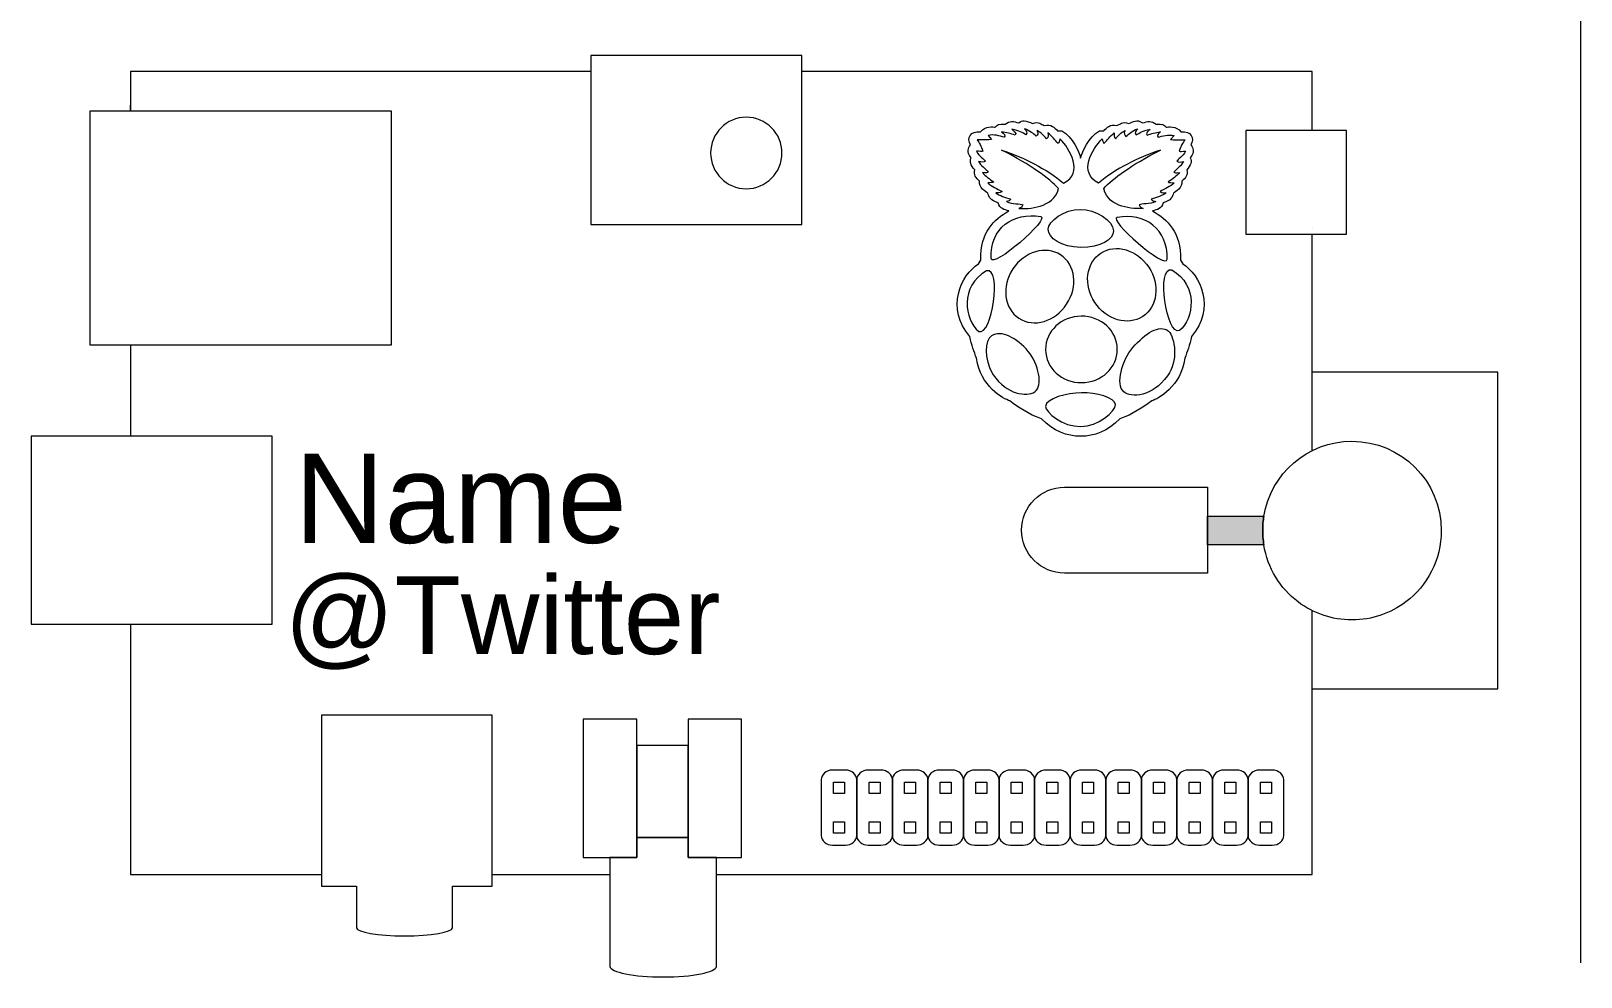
# Model space of a CAD drawing. Header units: inches. Extents: x -193 to 353, y 14 to 296.
# Drawn here: x 244.1 to 352.5, y 93.9 to 160.1 of the extents above; entities that cross this region are included whole.
import ezdxf

# ---------------------------------------------------------------- set-up
doc = ezdxf.new("R2010")
doc.units = ezdxf.units.IN
doc.header["$MEASUREMENT"] = 0
doc.layers.add('Layer 1', color=7, linetype='Continuous')

# ---------------------------------------------------------------- blocks, each defined once
blk = doc.blocks.new('block 272')
at = {"layer": 'Layer 1', "color": 232, "lineweight": 9}
blk.add_lwpolyline([(290.11, 103.71), (290.11, 102.3), (292.07, 102.3), (293.84, 102.3), (293.84, 111.99), (290.11, 111.99), (290.11, 110.13), (290.11, 104.89), (290.11, 103.71)], dxfattribs=at)
blk = doc.blocks.new('block 273')
at = {"layer": 'Layer 1', "color": 232, "lineweight": 9}
blk.add_lwpolyline([(286.5, 103.71), (286.5, 104.89), (286.5, 110.13), (286.5, 111.99), (282.76, 111.99), (282.76, 102.3), (284.63, 102.3), (286.5, 102.3), (286.5, 103.71)], dxfattribs=at)
blk = doc.blocks.new('block 274')
at = {"layer": 'Layer 1', "color": 232, "lineweight": 9}
blk.add_lwpolyline([(286.5, 103.71), (290.11, 103.71), (290.11, 104.89), (290.11, 110.13), (286.5, 110.13), (286.5, 104.89), (286.5, 103.71)], dxfattribs=at)
blk = doc.blocks.new('block 275')
at = {"layer": 'Layer 1', "color": 232, "lineweight": 9}
for points, knots in [([(313.59, 153.83), (313.48, 153.83), (313.36, 153.79), (313.22, 153.68), (312.89, 153.81), (312.57, 153.86), (312.28, 153.59), (311.83, 153.65), (311.68, 153.53), (311.57, 153.39), (311.48, 153.39), (310.84, 153.49), (310.55, 153.06), (309.81, 153.14), (309.58, 152.63), (309.84, 152.14), (309.69, 151.91), (309.54, 151.68), (309.89, 151.24), (309.77, 150.99), (309.84, 150.73), (310.14, 150.4), (310.06, 150.06), (310.21, 149.81), (310.48, 149.62), (310.43, 149.15), (310.91, 148.87), (311.06, 148.78), (311.11, 148.5), (311.23, 148.24), (311.79, 148.1), (311.88, 147.68), (312.21, 147.61), (312.53, 147.53), (311.47, 146.91), (310.55, 146.09), (310.56, 144.09), (310.56, 144.09), (310.4, 143.82), (310.4, 143.82), (309.18, 143.07), (308.08, 140.68), (309.8, 138.74), (309.91, 138.14), (310.1, 137.7), (310.27, 137.22), (310.52, 135.27), (312.16, 134.36), (312.59, 134.25), (313.22, 133.77), (313.89, 133.31), (314.8, 132.99), (315.66, 132.11), (316.6, 131.77), (317.53, 131.77), (317.54, 131.77), (317.56, 131.77), (317.57, 131.77), (318.51, 131.77), (319.44, 132.11), (320.3, 132.99), (321.21, 133.31), (321.88, 133.77), (322.52, 134.25), (322.95, 134.36), (324.59, 135.27), (324.83, 137.22), (325, 137.7), (325.19, 138.14), (325.3, 138.74), (327.02, 140.69), (325.92, 143.07), (324.7, 143.82), (324.7, 143.82), (324.54, 144.09), (324.54, 144.09), (324.55, 146.09), (323.64, 146.91), (322.57, 147.53), (322.89, 147.61), (323.23, 147.69), (323.32, 148.1), (323.87, 148.24), (323.99, 148.5), (324.04, 148.78), (324.19, 148.87), (324.67, 149.15), (324.62, 149.62), (324.9, 149.81), (325.05, 150.06), (324.97, 150.4), (325.26, 150.73), (325.34, 150.99), (325.21, 151.24), (325.56, 151.68), (325.41, 151.91), (325.26, 152.14), (325.52, 152.63), (325.29, 153.14), (324.56, 153.06), (324.26, 153.49), (323.63, 153.39), (323.53, 153.39), (323.42, 153.53), (323.27, 153.65), (322.83, 153.59), (322.54, 153.86), (322.21, 153.81), (321.88, 153.68), (321.48, 153.99), (321.22, 153.74), (320.92, 153.65), (320.44, 153.81), (320.33, 153.59), (320.09, 153.5), (319.57, 153.61), (319.41, 153.37), (319.16, 153.12), (319.16, 153.12), (318.87, 153.13), (318.87, 153.13), (318.08, 152.66), (317.69, 151.71), (317.55, 151.22), (317.41, 151.71), (317.02, 152.66), (316.23, 153.13), (316.23, 153.13), (315.94, 153.12), (315.94, 153.12), (315.69, 153.37), (315.53, 153.61), (315, 153.5), (314.77, 153.59), (314.66, 153.81), (314.18, 153.65), (313.98, 153.71), (313.8, 153.84), (313.59, 153.83), (313.59, 153.83), (313.59, 153.83), (313.59, 153.83)], [0, 0, 0, 0, 1, 1, 1, 2, 2, 2, 3, 3, 3, 4, 4, 4, 5, 5, 5, 6, 6, 6, 7, 7, 7, 8, 8, 8, 9, 9, 9, 10, 10, 10, 11, 11, 11, 12, 12, 12, 13, 13, 13, 14, 14, 14, 15, 15, 15, 16, 16, 16, 17, 17, 17, 18, 18, 18, 19, 19, 19, 20, 20, 20, 21, 21, 21, 22, 22, 22, 23, 23, 23, 24, 24, 24, 25, 25, 25, 26, 26, 26, 27, 27, 27, 28, 28, 28, 29, 29, 29, 30, 30, 30, 31, 31, 31, 32, 32, 32, 33, 33, 33, 34, 34, 34, 35, 35, 35, 36, 36, 36, 37, 37, 37, 38, 38, 38, 39, 39, 39, 40, 40, 40, 41, 41, 41, 42, 42, 42, 43, 43, 43, 44, 44, 44, 45, 45, 45, 46, 46, 46, 47, 47, 47, 47]), ([(312.02, 151.79), (314.11, 150.71), (315.33, 149.83), (316, 149.09), (315.66, 147.72), (313.87, 147.66), (313.22, 147.7), (313.36, 147.76), (313.47, 147.83), (313.51, 147.95), (313.34, 148.06), (312.77, 147.96), (312.36, 148.19), (312.52, 148.22), (312.59, 148.25), (312.66, 148.36), (312.28, 148.49), (311.87, 148.59), (311.62, 148.79), (311.75, 148.79), (311.88, 148.76), (312.05, 148.88), (311.7, 149.07), (311.34, 149.22), (311.05, 149.5), (311.23, 149.5), (311.42, 149.5), (311.48, 149.56), (311.16, 149.76), (310.9, 149.97), (310.68, 150.21), (310.93, 150.18), (311.03, 150.21), (311.09, 150.25), (310.86, 150.49), (310.56, 150.7), (310.41, 150.99), (310.6, 150.93), (310.77, 150.91), (310.89, 151), (310.81, 151.18), (310.46, 151.29), (310.26, 151.71), (310.46, 151.7), (310.66, 151.67), (310.7, 151.71), (310.61, 152.08), (310.46, 152.29), (310.31, 152.5), (310.72, 152.51), (311.35, 152.5), (311.32, 152.53), (311.32, 152.53), (311.07, 152.8), (311.07, 152.8), (311.47, 152.91), (311.89, 152.78), (312.19, 152.68), (312.32, 152.79), (312.18, 152.93), (312.02, 153.06), (312.36, 153.02), (312.68, 152.94), (312.96, 152.83), (313.11, 152.97), (312.86, 153.1), (312.74, 153.24), (313.27, 153.14), (313.5, 152.99), (313.72, 152.85), (313.88, 153.01), (313.73, 153.14), (313.62, 153.27), (314.02, 153.13), (314.23, 152.93), (314.44, 152.75), (314.52, 152.85), (314.63, 152.92), (314.49, 153.16), (314.78, 152.99), (314.99, 152.8), (315.15, 152.58), (315.33, 152.7), (315.26, 152.85), (315.26, 152.99), (315.56, 152.75), (315.74, 152.5), (315.97, 152.25), (316.02, 152.28), (316.06, 152.39), (316.09, 152.58), (316.8, 151.89), (317.8, 150.17), (316.35, 149.48), (315.12, 150.49), (313.65, 151.23), (312.02, 151.79), (312.02, 151.79), (312.02, 151.79), (312.02, 151.79)], [0, 0, 0, 0, 1, 1, 1, 2, 2, 2, 3, 3, 3, 4, 4, 4, 5, 5, 5, 6, 6, 6, 7, 7, 7, 8, 8, 8, 9, 9, 9, 10, 10, 10, 11, 11, 11, 12, 12, 12, 13, 13, 13, 14, 14, 14, 15, 15, 15, 16, 16, 16, 17, 17, 17, 18, 18, 18, 19, 19, 19, 20, 20, 20, 21, 21, 21, 22, 22, 22, 23, 23, 23, 24, 24, 24, 25, 25, 25, 26, 26, 26, 27, 27, 27, 28, 28, 28, 29, 29, 29, 30, 30, 30, 31, 31, 31, 32, 32, 32, 33, 33, 33, 33]), ([(323.14, 151.79), (321.04, 150.71), (319.82, 149.83), (319.16, 149.09), (319.5, 147.72), (321.28, 147.66), (321.93, 147.7), (321.8, 147.76), (321.69, 147.83), (321.65, 147.95), (321.81, 148.06), (322.39, 147.96), (322.8, 148.19), (322.64, 148.22), (322.57, 148.25), (322.49, 148.36), (322.88, 148.49), (323.29, 148.59), (323.53, 148.79), (323.4, 148.79), (323.28, 148.76), (323.11, 148.88), (323.45, 149.07), (323.81, 149.22), (324.1, 149.5), (323.92, 149.5), (323.73, 149.5), (323.68, 149.56), (323.99, 149.76), (324.25, 149.97), (324.47, 150.21), (324.22, 150.18), (324.12, 150.21), (324.06, 150.25), (324.3, 150.49), (324.6, 150.7), (324.74, 150.99), (324.56, 150.93), (324.39, 150.91), (324.27, 151), (324.35, 151.18), (324.69, 151.29), (324.89, 151.71), (324.69, 151.7), (324.49, 151.67), (324.45, 151.71), (324.54, 152.08), (324.69, 152.29), (324.85, 152.5), (324.43, 152.51), (323.8, 152.5), (323.83, 152.53), (323.83, 152.53), (324.09, 152.8), (324.09, 152.8), (323.68, 152.9), (323.27, 152.78), (322.97, 152.68), (322.83, 152.79), (322.97, 152.93), (323.13, 153.06), (322.79, 153.02), (322.48, 152.94), (322.2, 152.83), (322.05, 152.96), (322.29, 153.1), (322.41, 153.23), (321.88, 153.13), (321.66, 152.99), (321.44, 152.85), (321.27, 153.01), (321.43, 153.14), (321.54, 153.27), (321.13, 153.13), (320.93, 152.93), (320.71, 152.74), (320.64, 152.84), (320.52, 152.92), (320.66, 153.16), (320.37, 152.99), (320.16, 152.8), (320, 152.58), (319.83, 152.7), (319.9, 152.85), (319.9, 152.99), (319.6, 152.75), (319.41, 152.49), (319.18, 152.25), (319.14, 152.28), (319.09, 152.39), (319.06, 152.58), (318.35, 151.89), (317.36, 150.17), (318.8, 149.48), (320.03, 150.5), (321.5, 151.23), (323.14, 151.79), (323.14, 151.79), (323.14, 151.79), (323.14, 151.79)], [0, 0, 0, 0, 1, 1, 1, 2, 2, 2, 3, 3, 3, 4, 4, 4, 5, 5, 5, 6, 6, 6, 7, 7, 7, 8, 8, 8, 9, 9, 9, 10, 10, 10, 11, 11, 11, 12, 12, 12, 13, 13, 13, 14, 14, 14, 15, 15, 15, 16, 16, 16, 17, 17, 17, 18, 18, 18, 19, 19, 19, 20, 20, 20, 21, 21, 21, 22, 22, 22, 23, 23, 23, 24, 24, 24, 25, 25, 25, 26, 26, 26, 27, 27, 27, 28, 28, 28, 29, 29, 29, 30, 30, 30, 31, 31, 31, 32, 32, 32, 33, 33, 33, 33]), ([(314.76, 147.14), (312.83, 147.47), (311.21, 146.32), (311.28, 144.22), (311.34, 143.41), (315.48, 147.02), (314.76, 147.14), (314.76, 147.14), (314.76, 147.14), (314.76, 147.14)], [0, 0, 0, 0, 1, 1, 1, 2, 2, 2, 3, 3, 3, 3]), ([(317.55, 147.63), (316.39, 147.67), (315.28, 146.78), (315.28, 146.26), (315.27, 145.64), (316.19, 144.99), (317.55, 144.98), (318.94, 144.97), (319.83, 145.49), (319.84, 146.14), (319.84, 146.87), (318.57, 147.65), (317.55, 147.63), (317.55, 147.63), (317.55, 147.63), (317.55, 147.63)], [0, 0, 0, 0, 1, 1, 1, 2, 2, 2, 3, 3, 3, 4, 4, 4, 5, 5, 5, 5]), ([(320.11, 147.08), (322.05, 147.41), (323.66, 146.26), (323.6, 144.16), (323.54, 143.35), (319.4, 146.96), (320.11, 147.08)], [0, 0, 0, 0, 1, 1, 1, 2, 2, 2, 2]), ([(316.15, 144.45), (317.19, 143.77), (317.38, 142.23), (316.57, 141.01), (315.76, 139.78), (314.27, 139.34), (313.23, 140.02), (313.23, 140.02), (313.23, 140.02), (313.23, 140.02), (312.19, 140.7), (312, 142.25), (312.81, 143.47), (313.61, 144.69), (315.12, 145.13), (316.15, 144.45), (316.15, 144.45), (316.15, 144.45), (316.15, 144.45)], [0, 0, 0, 0, 1, 1, 1, 2, 2, 2, 3, 3, 3, 4, 4, 4, 5, 5, 5, 6, 6, 6, 6]), ([(318.96, 144.58), (317.92, 143.89), (317.73, 142.35), (318.54, 141.13), (319.35, 139.9), (320.85, 139.46), (321.89, 140.15), (321.89, 140.15), (321.89, 140.15), (321.89, 140.15), (322.93, 140.83), (323.11, 142.37), (322.31, 143.59), (321.5, 144.82), (320, 145.26), (318.96, 144.58), (318.96, 144.58), (318.96, 144.58), (318.96, 144.58)], [0, 0, 0, 0, 1, 1, 1, 2, 2, 2, 3, 3, 3, 4, 4, 4, 5, 5, 5, 6, 6, 6, 6]), ([(310.96, 143.34), (312.08, 143.64), (311.34, 138.7), (310.42, 139.1), (309.42, 139.91), (309.09, 142.27), (310.96, 143.34)], [0, 0, 0, 0, 1, 1, 1, 2, 2, 2, 2]), ([(323.93, 143.4), (322.81, 143.7), (323.55, 138.76), (324.46, 139.16), (325.47, 139.97), (325.79, 142.34), (323.93, 143.4), (323.93, 143.4), (323.93, 143.4), (323.93, 143.4)], [0, 0, 0, 0, 1, 1, 1, 2, 2, 2, 3, 3, 3, 3]), ([(320.11, 137.84), (320.12, 136.56), (319, 135.52), (317.62, 135.52), (316.23, 135.51), (315.1, 136.54), (315.1, 137.82), (315.1, 137.83), (315.1, 137.83), (315.1, 137.84), (315.09, 139.12), (316.21, 140.16), (317.59, 140.17), (318.98, 140.17), (320.11, 139.14), (320.11, 137.87), (320.11, 137.86), (320.11, 137.85), (320.11, 137.84)], [0, 0, 0, 0, 1, 1, 1, 2, 2, 2, 3, 3, 3, 4, 4, 4, 5, 5, 5, 6, 6, 6, 6]), ([(313.89, 137.7), (314.61, 136.83), (314.94, 135.31), (314.34, 134.87), (313.77, 134.52), (312.4, 134.67), (311.42, 136.07), (310.76, 137.25), (310.84, 138.45), (311.31, 138.8), (312, 139.22), (313.07, 138.65), (313.89, 137.7), (313.89, 137.7), (313.89, 137.7), (313.89, 137.7)], [0, 0, 0, 0, 1, 1, 1, 2, 2, 2, 3, 3, 3, 4, 4, 4, 5, 5, 5, 5]), ([(321.2, 137.97), (320.42, 137.06), (319.99, 135.4), (320.56, 134.87), (321.1, 134.45), (322.55, 134.51), (323.62, 136), (324.4, 137), (324.14, 138.67), (323.7, 139.12), (323.03, 139.63), (322.08, 138.98), (321.2, 137.97), (321.2, 137.97), (321.2, 137.97), (321.2, 137.97)], [0, 0, 0, 0, 1, 1, 1, 2, 2, 2, 3, 3, 3, 4, 4, 4, 5, 5, 5, 5]), ([(317.62, 134.8), (318.62, 134.84), (319.97, 134.47), (319.98, 133.98), (320, 133.51), (318.75, 132.44), (317.55, 132.46), (316.3, 132.4), (315.08, 133.48), (315.1, 133.85), (315.08, 134.4), (316.61, 134.82), (317.62, 134.8), (317.62, 134.8), (317.62, 134.8), (317.62, 134.8)], [0, 0, 0, 0, 1, 1, 1, 2, 2, 2, 3, 3, 3, 4, 4, 4, 5, 5, 5, 5])]:
    blk.add_open_spline(points, degree=3, knots=knots, dxfattribs=at)
blk = doc.blocks.new('block 276')
at = {"layer": 'Layer 1', "color": 7, "insert": (261.86, 115.44), "char_height": 5.4373, "attachment_point": 7}
blk.add_mtext('\\fArial|b0|i0|c0|p34;\\W1;@Twitter', dxfattribs=at)
blk = doc.blocks.new('block 277')
at = {"layer": 'Layer 1', "color": 232, "lineweight": 9}
for points in [[(300.26, 107.57), (301.04, 107.57), (301.04, 106.79), (300.26, 106.79), (300.26, 107.57)], [(300.27, 104.8), (301.04, 104.8), (301.04, 104.02), (300.27, 104.02), (300.27, 104.8)]]:
    blk.add_lwpolyline(points, dxfattribs=at)
blk.add_open_spline([(301.89, 103.85), (301.89, 103.47), (301.54, 103.17), (301.1, 103.17), (301.1, 103.17), (300.2, 103.17), (300.2, 103.17), (299.76, 103.17), (299.41, 103.47), (299.41, 103.85), (299.41, 103.85), (299.41, 107.74), (299.41, 107.74), (299.41, 108.11), (299.76, 108.42), (300.2, 108.42), (300.2, 108.42), (301.1, 108.42), (301.1, 108.42), (301.54, 108.42), (301.89, 108.11), (301.89, 107.74), (301.89, 107.74), (301.89, 103.85), (301.89, 103.85)], degree=3, knots=[0, 0, 0, 0, 1, 1, 1, 2, 2, 2, 3, 3, 3, 4, 4, 4, 5, 5, 5, 6, 6, 6, 7, 7, 7, 8, 8, 8, 8], dxfattribs=at)
blk = doc.blocks.new('block 278')
at = {"layer": 'Layer 1', "color": 232, "lineweight": 9}
for points in [[(302.75, 107.57), (303.52, 107.57), (303.52, 106.79), (302.75, 106.79), (302.75, 107.57)], [(302.75, 104.8), (303.52, 104.8), (303.52, 104.02), (302.75, 104.02), (302.75, 104.8)]]:
    blk.add_lwpolyline(points, dxfattribs=at)
blk.add_open_spline([(304.38, 103.85), (304.38, 103.47), (304.02, 103.17), (303.58, 103.17), (303.58, 103.17), (302.69, 103.17), (302.69, 103.17), (302.25, 103.17), (301.89, 103.47), (301.89, 103.85), (301.89, 103.85), (301.89, 107.74), (301.89, 107.74), (301.89, 108.11), (302.25, 108.42), (302.69, 108.42), (302.69, 108.42), (303.58, 108.42), (303.58, 108.42), (304.02, 108.42), (304.38, 108.11), (304.38, 107.74), (304.38, 107.74), (304.38, 103.85), (304.38, 103.85)], degree=3, knots=[0, 0, 0, 0, 1, 1, 1, 2, 2, 2, 3, 3, 3, 4, 4, 4, 5, 5, 5, 6, 6, 6, 7, 7, 7, 8, 8, 8, 8], dxfattribs=at)
blk = doc.blocks.new('block 279')
at = {"layer": 'Layer 1', "color": 232, "lineweight": 9}
for points in [[(305.24, 107.57), (306.01, 107.57), (306.01, 106.79), (305.24, 106.79), (305.24, 107.57)], [(305.24, 104.8), (306.01, 104.8), (306.01, 104.02), (305.24, 104.02), (305.24, 104.8)]]:
    blk.add_lwpolyline(points, dxfattribs=at)
blk.add_open_spline([(306.87, 103.85), (306.87, 103.47), (306.51, 103.17), (306.07, 103.17), (306.07, 103.17), (305.18, 103.17), (305.18, 103.17), (304.74, 103.17), (304.38, 103.47), (304.38, 103.85), (304.38, 103.85), (304.38, 107.74), (304.38, 107.74), (304.38, 108.11), (304.74, 108.42), (305.18, 108.42), (305.18, 108.42), (306.07, 108.42), (306.07, 108.42), (306.51, 108.42), (306.87, 108.11), (306.87, 107.74), (306.87, 107.74), (306.87, 103.85), (306.87, 103.85)], degree=3, knots=[0, 0, 0, 0, 1, 1, 1, 2, 2, 2, 3, 3, 3, 4, 4, 4, 5, 5, 5, 6, 6, 6, 7, 7, 7, 8, 8, 8, 8], dxfattribs=at)
blk = doc.blocks.new('block 280')
at = {"layer": 'Layer 1', "color": 232, "lineweight": 9}
for points in [[(307.73, 107.57), (308.5, 107.57), (308.5, 106.79), (307.73, 106.79), (307.73, 107.57)], [(307.73, 104.8), (308.5, 104.8), (308.5, 104.02), (307.73, 104.02), (307.73, 104.8)]]:
    blk.add_lwpolyline(points, dxfattribs=at)
blk.add_open_spline([(309.36, 103.85), (309.36, 103.47), (309, 103.17), (308.56, 103.17), (308.56, 103.17), (307.67, 103.17), (307.67, 103.17), (307.23, 103.17), (306.87, 103.47), (306.87, 103.85), (306.87, 103.85), (306.87, 107.74), (306.87, 107.74), (306.87, 108.11), (307.23, 108.42), (307.67, 108.42), (307.67, 108.42), (308.56, 108.42), (308.56, 108.42), (309, 108.42), (309.36, 108.11), (309.36, 107.74), (309.36, 107.74), (309.36, 103.85), (309.36, 103.85)], degree=3, knots=[0, 0, 0, 0, 1, 1, 1, 2, 2, 2, 3, 3, 3, 4, 4, 4, 5, 5, 5, 6, 6, 6, 7, 7, 7, 8, 8, 8, 8], dxfattribs=at)
blk = doc.blocks.new('block 281')
at = {"layer": 'Layer 1', "color": 232, "lineweight": 9}
for points in [[(310.22, 107.57), (310.99, 107.57), (310.99, 106.79), (310.22, 106.79), (310.22, 107.57)], [(310.22, 104.8), (310.99, 104.8), (310.99, 104.02), (310.22, 104.02), (310.22, 104.8)]]:
    blk.add_lwpolyline(points, dxfattribs=at)
blk.add_open_spline([(311.84, 103.85), (311.84, 103.47), (311.49, 103.17), (311.05, 103.17), (311.05, 103.17), (310.16, 103.17), (310.16, 103.17), (309.71, 103.17), (309.36, 103.47), (309.36, 103.85), (309.36, 103.85), (309.36, 107.74), (309.36, 107.74), (309.36, 108.11), (309.71, 108.42), (310.16, 108.42), (310.16, 108.42), (311.05, 108.42), (311.05, 108.42), (311.49, 108.42), (311.84, 108.11), (311.84, 107.74), (311.84, 107.74), (311.84, 103.85), (311.84, 103.85)], degree=3, knots=[0, 0, 0, 0, 1, 1, 1, 2, 2, 2, 3, 3, 3, 4, 4, 4, 5, 5, 5, 6, 6, 6, 7, 7, 7, 8, 8, 8, 8], dxfattribs=at)
blk = doc.blocks.new('block 282')
at = {"layer": 'Layer 1', "color": 232, "lineweight": 9}
for points in [[(312.7, 107.57), (313.47, 107.57), (313.47, 106.79), (312.7, 106.79), (312.7, 107.57)], [(312.7, 104.8), (313.47, 104.8), (313.47, 104.02), (312.7, 104.02), (312.7, 104.8)]]:
    blk.add_lwpolyline(points, dxfattribs=at)
blk.add_open_spline([(314.33, 103.85), (314.33, 103.47), (313.97, 103.17), (313.53, 103.17), (313.53, 103.17), (312.64, 103.17), (312.64, 103.17), (312.2, 103.17), (311.84, 103.47), (311.84, 103.85), (311.84, 103.85), (311.84, 107.74), (311.84, 107.74), (311.84, 108.11), (312.2, 108.42), (312.64, 108.42), (312.64, 108.42), (313.53, 108.42), (313.53, 108.42), (313.97, 108.42), (314.33, 108.11), (314.33, 107.74), (314.33, 107.74), (314.33, 103.85), (314.33, 103.85)], degree=3, knots=[0, 0, 0, 0, 1, 1, 1, 2, 2, 2, 3, 3, 3, 4, 4, 4, 5, 5, 5, 6, 6, 6, 7, 7, 7, 8, 8, 8, 8], dxfattribs=at)
blk = doc.blocks.new('block 283')
at = {"layer": 'Layer 1', "color": 232, "lineweight": 9}
for points in [[(315.19, 107.57), (315.96, 107.57), (315.96, 106.79), (315.19, 106.79), (315.19, 107.57)], [(315.19, 104.8), (315.96, 104.8), (315.96, 104.02), (315.19, 104.02), (315.19, 104.8)]]:
    blk.add_lwpolyline(points, dxfattribs=at)
blk.add_open_spline([(316.82, 103.85), (316.82, 103.47), (316.46, 103.17), (316.02, 103.17), (316.02, 103.17), (315.13, 103.17), (315.13, 103.17), (314.69, 103.17), (314.33, 103.47), (314.33, 103.85), (314.33, 103.85), (314.33, 107.74), (314.33, 107.74), (314.33, 108.11), (314.69, 108.42), (315.13, 108.42), (315.13, 108.42), (316.02, 108.42), (316.02, 108.42), (316.46, 108.42), (316.82, 108.11), (316.82, 107.74), (316.82, 107.74), (316.82, 103.85), (316.82, 103.85)], degree=3, knots=[0, 0, 0, 0, 1, 1, 1, 2, 2, 2, 3, 3, 3, 4, 4, 4, 5, 5, 5, 6, 6, 6, 7, 7, 7, 8, 8, 8, 8], dxfattribs=at)
blk = doc.blocks.new('block 284')
at = {"layer": 'Layer 1', "color": 232, "lineweight": 9}
for points in [[(317.68, 107.57), (318.45, 107.57), (318.45, 106.79), (317.68, 106.79), (317.68, 107.57)], [(317.68, 104.8), (318.45, 104.8), (318.45, 104.02), (317.68, 104.02), (317.68, 104.8)]]:
    blk.add_lwpolyline(points, dxfattribs=at)
blk.add_open_spline([(319.31, 103.85), (319.31, 103.47), (318.95, 103.17), (318.51, 103.17), (318.51, 103.17), (317.62, 103.17), (317.62, 103.17), (317.18, 103.17), (316.82, 103.47), (316.82, 103.85), (316.82, 103.85), (316.82, 107.74), (316.82, 107.74), (316.82, 108.11), (317.18, 108.42), (317.62, 108.42), (317.62, 108.42), (318.51, 108.42), (318.51, 108.42), (318.95, 108.42), (319.31, 108.11), (319.31, 107.74), (319.31, 107.74), (319.31, 103.85), (319.31, 103.85)], degree=3, knots=[0, 0, 0, 0, 1, 1, 1, 2, 2, 2, 3, 3, 3, 4, 4, 4, 5, 5, 5, 6, 6, 6, 7, 7, 7, 8, 8, 8, 8], dxfattribs=at)
blk = doc.blocks.new('block 285')
at = {"layer": 'Layer 1', "color": 232, "lineweight": 9}
for points in [[(320.17, 107.57), (320.94, 107.57), (320.94, 106.79), (320.17, 106.79), (320.17, 107.57)], [(320.17, 104.8), (320.94, 104.8), (320.94, 104.02), (320.17, 104.02), (320.17, 104.8)]]:
    blk.add_lwpolyline(points, dxfattribs=at)
blk.add_open_spline([(321.8, 103.85), (321.8, 103.47), (321.44, 103.17), (321, 103.17), (321, 103.17), (320.11, 103.17), (320.11, 103.17), (319.66, 103.17), (319.31, 103.47), (319.31, 103.85), (319.31, 103.85), (319.31, 107.74), (319.31, 107.74), (319.31, 108.11), (319.66, 108.42), (320.11, 108.42), (320.11, 108.42), (321, 108.42), (321, 108.42), (321.44, 108.42), (321.8, 108.11), (321.8, 107.74), (321.8, 107.74), (321.8, 103.85), (321.8, 103.85)], degree=3, knots=[0, 0, 0, 0, 1, 1, 1, 2, 2, 2, 3, 3, 3, 4, 4, 4, 5, 5, 5, 6, 6, 6, 7, 7, 7, 8, 8, 8, 8], dxfattribs=at)
blk = doc.blocks.new('block 286')
at = {"layer": 'Layer 1', "color": 232, "lineweight": 9}
for points in [[(322.65, 107.57), (323.42, 107.57), (323.42, 106.79), (322.65, 106.79), (322.65, 107.57)], [(322.65, 104.8), (323.42, 104.8), (323.42, 104.02), (322.65, 104.02), (322.65, 104.8)]]:
    blk.add_lwpolyline(points, dxfattribs=at)
blk.add_open_spline([(324.28, 103.85), (324.28, 103.47), (323.93, 103.17), (323.48, 103.17), (323.48, 103.17), (322.59, 103.17), (322.59, 103.17), (322.15, 103.17), (321.8, 103.47), (321.8, 103.85), (321.8, 103.85), (321.8, 107.74), (321.8, 107.74), (321.8, 108.11), (322.15, 108.42), (322.59, 108.42), (322.59, 108.42), (323.48, 108.42), (323.48, 108.42), (323.93, 108.42), (324.28, 108.11), (324.28, 107.74), (324.28, 107.74), (324.28, 103.85), (324.28, 103.85)], degree=3, knots=[0, 0, 0, 0, 1, 1, 1, 2, 2, 2, 3, 3, 3, 4, 4, 4, 5, 5, 5, 6, 6, 6, 7, 7, 7, 8, 8, 8, 8], dxfattribs=at)
blk = doc.blocks.new('block 287')
at = {"layer": 'Layer 1', "color": 232, "lineweight": 9}
for points in [[(325.14, 107.57), (325.91, 107.57), (325.91, 106.79), (325.14, 106.79), (325.14, 107.57)], [(325.14, 104.8), (325.91, 104.8), (325.91, 104.02), (325.14, 104.02), (325.14, 104.8)]]:
    blk.add_lwpolyline(points, dxfattribs=at)
blk.add_open_spline([(326.77, 103.85), (326.77, 103.47), (326.41, 103.17), (325.97, 103.17), (325.97, 103.17), (325.08, 103.17), (325.08, 103.17), (324.64, 103.17), (324.28, 103.47), (324.28, 103.85), (324.28, 103.85), (324.28, 107.74), (324.28, 107.74), (324.28, 108.11), (324.64, 108.42), (325.08, 108.42), (325.08, 108.42), (325.97, 108.42), (325.97, 108.42), (326.41, 108.42), (326.77, 108.11), (326.77, 107.74), (326.77, 107.74), (326.77, 103.85), (326.77, 103.85)], degree=3, knots=[0, 0, 0, 0, 1, 1, 1, 2, 2, 2, 3, 3, 3, 4, 4, 4, 5, 5, 5, 6, 6, 6, 7, 7, 7, 8, 8, 8, 8], dxfattribs=at)
blk = doc.blocks.new('block 288')
at = {"layer": 'Layer 1', "color": 232, "lineweight": 9}
for points in [[(327.63, 107.57), (328.4, 107.57), (328.4, 106.79), (327.63, 106.79), (327.63, 107.57)], [(327.63, 104.8), (328.4, 104.8), (328.4, 104.02), (327.63, 104.02), (327.63, 104.8)]]:
    blk.add_lwpolyline(points, dxfattribs=at)
blk.add_open_spline([(329.26, 103.85), (329.26, 103.47), (328.9, 103.17), (328.46, 103.17), (328.46, 103.17), (327.57, 103.17), (327.57, 103.17), (327.13, 103.17), (326.77, 103.47), (326.77, 103.85), (326.77, 103.85), (326.77, 107.74), (326.77, 107.74), (326.77, 108.11), (327.13, 108.42), (327.57, 108.42), (327.57, 108.42), (328.46, 108.42), (328.46, 108.42), (328.9, 108.42), (329.26, 108.11), (329.26, 107.74), (329.26, 107.74), (329.26, 103.85), (329.26, 103.85)], degree=3, knots=[0, 0, 0, 0, 1, 1, 1, 2, 2, 2, 3, 3, 3, 4, 4, 4, 5, 5, 5, 6, 6, 6, 7, 7, 7, 8, 8, 8, 8], dxfattribs=at)
blk = doc.blocks.new('block 289')
at = {"layer": 'Layer 1', "color": 232, "lineweight": 9}
for points in [[(330.12, 107.57), (330.89, 107.57), (330.89, 106.79), (330.12, 106.79), (330.12, 107.57)], [(330.12, 104.8), (330.89, 104.8), (330.89, 104.02), (330.12, 104.02), (330.12, 104.8)]]:
    blk.add_lwpolyline(points, dxfattribs=at)
blk.add_open_spline([(331.75, 103.85), (331.75, 103.47), (331.39, 103.17), (330.95, 103.17), (330.95, 103.17), (330.06, 103.17), (330.06, 103.17), (329.62, 103.17), (329.26, 103.47), (329.26, 103.85), (329.26, 103.85), (329.26, 107.74), (329.26, 107.74), (329.26, 108.11), (329.62, 108.42), (330.06, 108.42), (330.06, 108.42), (330.95, 108.42), (330.95, 108.42), (331.39, 108.42), (331.75, 108.11), (331.75, 107.74), (331.75, 107.74), (331.75, 103.85), (331.75, 103.85)], degree=3, knots=[0, 0, 0, 0, 1, 1, 1, 2, 2, 2, 3, 3, 3, 4, 4, 4, 5, 5, 5, 6, 6, 6, 7, 7, 7, 8, 8, 8, 8], dxfattribs=at)
blk = doc.blocks.new('block 271')
at = {"layer": 'Layer 1'}
h = blk.add_hatch(color=72, dxfattribs=at)
h.dxf.hatch_style = 2
edge = h.paths.add_edge_path()
edge.add_spline(control_points=[(330.28, 125.17), (330.28, 125.35), (330.29, 125.53), (330.3, 125.7), (330.32, 125.86), (330.34, 126.02), (330.36, 126.17), (330.36, 126.17), (326.42, 126.17), (326.42, 126.17), (326.42, 126.17), (326.42, 125.7), (326.42, 125.7), (326.42, 125.7), (326.42, 124.7), (326.42, 124.7), (326.42, 124.7), (326.42, 124.17), (326.42, 124.17), (326.42, 124.17), (330.36, 124.17), (330.36, 124.17), (330.34, 124.35), (330.31, 124.52), (330.3, 124.7), (330.28, 124.86), (330.28, 125.02), (330.28, 125.17)], knot_values=[0, 0, 0, 0, 1, 1, 1, 2, 2, 2, 3, 3, 3, 4, 4, 4, 5, 5, 5, 6, 6, 6, 7, 7, 7, 8, 8, 8, 9, 9, 9, 9], degree=3, periodic=1)
at = {"layer": 'Layer 1', "color": 250, "lineweight": 9}
for points in [[(298.04, 157.28), (298.04, 158.4), (296.46, 158.4), (284.87, 158.4), (283.3, 158.4), (283.3, 157.28)], [(283.3, 157.28), (282.55, 157.28), (276.84, 157.28), (274.45, 157.28), (251.09, 157.28), (251.09, 157.28), (251.09, 154.5), (251.09, 154.92)], [(333.74, 153.15), (333.74, 153.57), (333.74, 153.57), (333.74, 157.28), (333.74, 157.28), (298.04, 157.28)], [(251.09, 154.5), (248.25, 154.5), (248.25, 138.17), (251.09, 138.17)], [(251.09, 154.92), (251.09, 154.92)], [(333.74, 153.15), (333.74, 153.15)], [(333.74, 145.91), (334.49, 145.91), (336.14, 145.91), (336.14, 153.15), (334.49, 153.15), (333.74, 153.15)], [(292.07, 101.12), (333.74, 101.12), (333.74, 101.13), (333.74, 101.13), (333.74, 114.11), (346.73, 114.11), (346.73, 136.24), (333.74, 136.24), (333.74, 145.91)], [(333.74, 146.33), (333.74, 146.33)], [(333.74, 145.91), (333.74, 145.91)], [(251.09, 138.17), (251.09, 132.19), (251.09, 132.19), (251.09, 131.77)], [(251.09, 131.77), (244.14, 131.77), (244.14, 118.63), (251.09, 118.63)], [(251.09, 131.77), (251.09, 131.77)], [(251.09, 118.63), (251.09, 101.13), (251.09, 101.13), (251.09, 101.12), (264.45, 101.12)], [(276.4, 101.12), (284.63, 101.12)], [(284.63, 101.12), (284.63, 101.12)], [(292.07, 101.12), (292.07, 101.12)]]:
    blk.add_lwpolyline(points, dxfattribs=at)
at = {"layer": 'Layer 1', "color": 232, "lineweight": 9}
for points in [[(283.3, 157.28), (283.3, 156.86), (283.3, 146.58), (298.04, 146.58), (298.04, 156.86), (298.04, 157.28)], [(262.79, 154.5), (253.19, 154.5), (251.09, 154.5)], [(251.09, 138.17), (251.84, 138.17), (269.36, 138.17), (269.36, 140.51), (269.36, 140.87), (269.36, 154.5), (262.79, 154.5)], [(333.74, 153.15), (329.1, 153.15), (329.1, 145.91), (333.74, 145.91)], [(251.09, 118.63), (251.84, 118.63), (261, 118.63), (261, 131.77), (251.84, 131.77), (251.09, 131.77)], [(276.4, 101.12), (276.4, 112.26), (264.45, 112.26), (264.45, 101.12)], [(292.07, 101.12), (292.07, 102.3), (290.11, 102.3), (290.11, 103.71), (286.5, 103.71), (286.5, 102.3), (284.63, 102.3), (284.63, 101.12)]]:
    blk.add_lwpolyline(points, dxfattribs=at)
at = {"layer": 'Layer 1', "color": 30, "lineweight": 9}
for points in [[(333.74, 130.77), (333.74, 136.24)], [(333.74, 114.11), (333.74, 119.58)]]:
    blk.add_lwpolyline(points, dxfattribs=at)
at = {"layer": 'Layer 1', "color": 7, "lineweight": 9}
for points, knots in [([(294.16, 154.08), (295.55, 154.08), (296.66, 152.96), (296.66, 151.58), (296.66, 150.2), (295.55, 149.08), (294.16, 149.08), (292.78, 149.08), (291.67, 150.2), (291.67, 151.58), (291.67, 152.96), (292.78, 154.08), (294.16, 154.08)], [0, 0, 0, 0, 1, 1, 1, 2, 2, 2, 3, 3, 3, 4, 4, 4, 4]), ([(336.52, 131.42), (333.41, 131.42), (330.84, 129.15), (330.36, 126.17), (330.34, 126.02), (330.32, 125.86), (330.3, 125.7), (330.29, 125.53), (330.28, 125.35), (330.28, 125.17), (330.28, 125.01), (330.28, 124.86), (330.3, 124.7), (330.31, 124.52), (330.34, 124.35), (330.36, 124.17), (330.63, 122.55), (331.5, 121.13), (332.76, 120.18), (333.81, 119.39), (335.11, 118.92), (336.53, 118.92), (337.94, 118.92), (339.24, 119.39), (340.29, 120.18), (341.8, 121.32), (342.77, 123.14), (342.77, 125.17), (342.77, 128.63), (339.98, 131.42), (336.52, 131.42)], [0, 0, 0, 0, 1, 1, 1, 2, 2, 2, 3, 3, 3, 4, 4, 4, 5, 5, 5, 6, 6, 6, 7, 7, 7, 8, 8, 8, 9, 9, 9, 10, 10, 10, 10]), ([(323.42, 128.2), (323.42, 128.2), (322.11, 128.2), (322.11, 128.2), (322.11, 128.2), (316.42, 128.2), (316.42, 128.2), (314.77, 128.2), (313.42, 126.86), (313.42, 125.2), (313.42, 123.54), (314.77, 122.2), (316.42, 122.2), (316.42, 122.2), (322.11, 122.2), (322.11, 122.2), (322.11, 122.2), (323.42, 122.2), (323.42, 122.2), (323.42, 122.2), (326.42, 122.2), (326.42, 122.2), (326.42, 122.2), (326.42, 124.17), (326.42, 124.17), (326.42, 124.17), (326.42, 124.7), (326.42, 124.7), (326.42, 124.7), (326.42, 125.7), (326.42, 125.7), (326.42, 125.7), (326.42, 126.17), (326.42, 126.17), (326.42, 126.17), (326.42, 128.2), (326.42, 128.2), (326.42, 128.2), (323.42, 128.2), (323.42, 128.2)], [0, 0, 0, 0, 1, 1, 1, 2, 2, 2, 3, 3, 3, 4, 4, 4, 5, 5, 5, 6, 6, 6, 7, 7, 7, 8, 8, 8, 9, 9, 9, 10, 10, 10, 11, 11, 11, 12, 12, 12, 13, 13, 13, 13])]:
    blk.add_open_spline(points, degree=3, knots=knots, dxfattribs=at)
at = {"layer": 'Layer 1', "lineweight": 0}
blk.add_open_spline([(330.28, 125.17), (330.28, 125.35), (330.29, 125.53), (330.3, 125.7), (330.32, 125.86), (330.34, 126.02), (330.36, 126.17), (330.36, 126.17), (326.42, 126.17), (326.42, 126.17), (326.42, 126.17), (326.42, 125.7), (326.42, 125.7), (326.42, 125.7), (326.42, 124.7), (326.42, 124.7), (326.42, 124.7), (326.42, 124.17), (326.42, 124.17), (326.42, 124.17), (330.36, 124.17), (330.36, 124.17), (330.34, 124.35), (330.31, 124.52), (330.3, 124.7), (330.28, 124.86), (330.28, 125.02), (330.28, 125.17)], degree=3, knots=[0, 0, 0, 0, 1, 1, 1, 2, 2, 2, 3, 3, 3, 4, 4, 4, 5, 5, 5, 6, 6, 6, 7, 7, 7, 8, 8, 8, 9, 9, 9, 9], dxfattribs=at)
at = {"layer": 'Layer 1', "color": 250, "lineweight": 9}
for points, knots in [([(264.45, 101.12), (264.45, 101.12), (264.45, 100.7), (264.45, 100.7), (264.45, 100.7), (264.45, 100.31), (264.45, 100.31), (264.45, 100.31), (266.91, 100.31), (266.91, 100.31), (266.91, 100.31), (266.91, 97.39), (266.91, 97.39), (266.91, 97.08), (268.41, 96.82), (270.26, 96.82), (272.11, 96.82), (273.61, 97.08), (273.61, 97.39), (273.61, 97.39), (273.61, 100.31), (273.61, 100.31), (273.61, 100.31), (276.4, 100.31), (276.4, 100.31), (276.4, 100.31), (276.4, 100.7), (276.4, 100.7), (276.4, 100.7), (276.4, 101.12), (276.4, 101.12)], [0, 0, 0, 0, 1, 1, 1, 2, 2, 2, 3, 3, 3, 4, 4, 4, 5, 5, 5, 6, 6, 6, 7, 7, 7, 8, 8, 8, 9, 9, 9, 10, 10, 10, 10]), ([(284.63, 101.12), (284.63, 101.12), (284.63, 100.7), (284.63, 100.7), (284.63, 100.7), (284.63, 94.69), (284.63, 94.69), (284.63, 94.28), (286.29, 93.95), (288.35, 93.95), (290.4, 93.95), (292.07, 94.28), (292.07, 94.69), (292.07, 94.69), (292.07, 100.7), (292.07, 100.7), (292.07, 100.7), (292.07, 101.12), (292.07, 101.12)], [0, 0, 0, 0, 1, 1, 1, 2, 2, 2, 3, 3, 3, 4, 4, 4, 5, 5, 5, 6, 6, 6, 6])]:
    blk.add_open_spline(points, degree=3, knots=knots, dxfattribs=at)
at = {"layer": 'Layer 1'}
for name in ['block 275', 'block 276', 'block 273', 'block 272', 'block 274', 'block 277', 'block 278', 'block 279', 'block 280', 'block 281', 'block 282', 'block 283', 'block 284', 'block 285', 'block 286', 'block 287', 'block 288', 'block 289']:
    blk.add_blockref(name, (0, 0), dxfattribs=at)
at = {"layer": 'Layer 1', "color": 7, "insert": (262.57, 124.22), "char_height": 6.2371, "attachment_point": 7}
blk.add_mtext('\\fArial|b0|i0|c0|p34;\\W1;Name', dxfattribs=at)
blk = doc.blocks.new('block 194')
at = {"layer": 'Layer 1'}
blk.add_blockref('block 271', (0, 0), dxfattribs=at)

msp = doc.modelspace()

# ---------------------------------------------------------------- linework, layer by layer
at = {"layer": 'Layer 1', "color": 7, "lineweight": 9}
msp.add_lwpolyline([(352.54, 94.95), (352.54, 294.95)], dxfattribs=at)

# ---------------------------------------------------------------- block references
at = {"layer": 'Layer 1'}
msp.add_blockref('block 194', (0, 0), dxfattribs=at)

doc.saveas('drawing.dxf')
